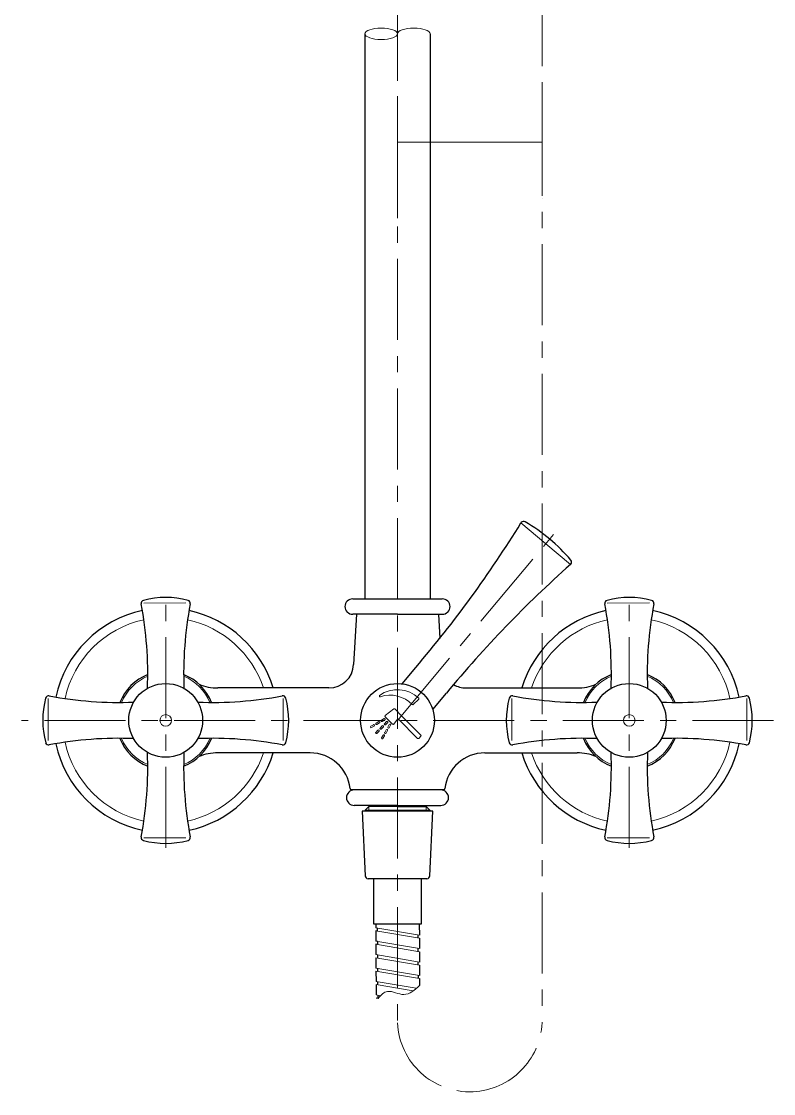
# Model space of a CAD drawing. Header units: millimetres. Extents: x 1252 to 32871, y -943 to 12244.
# Drawn here: x 22229.2 to 22523.9, y 6629.3 to 7049.5 of the extents above; entities that cross this region are included whole.
import ezdxf

# ---------------------------------------------------------------- set-up
doc = ezdxf.new("R2010")
doc.units = ezdxf.units.MM
doc.header["$MEASUREMENT"] = 0
doc.linetypes.add('CENTER', pattern=[50.8, 31.75, -6.35, 6.35, -6.35])
for name, color, linetype, lineweight in [('BENDA', 7, 'Continuous', 30), ('BIDANG', 7, 'Continuous', 13), ('CENTER', 9, 'CENTER', 0), ('UKUR', 7, 'Continuous', 13)]:
    doc.layers.add(name, color=color, linetype=linetype, lineweight=lineweight)

msp = doc.modelspace()

# ---------------------------------------------------------------- linework, layer by layer
at = {"layer": 'BENDA'}
for p, q in [((22363.77, 7044.6), (22363.77, 6823.16)), ((22389.32, 7044.6), (22389.32, 6823.16)), ((22424.94, 6852.9), (22425.07, 6853.05)), ((22427.25, 6850.96), (22427.16, 6851.03)), ((22444.32, 6836.63), (22444.46, 6836.78)), ((22358.99, 6823.16), (22394.1, 6823.16)), ((22376.55, 6817.11), (22358.99, 6817.11)), ((22360.5, 6817.11), (22359.36, 6797.43)), ((22376.55, 6817.11), (22394.1, 6817.11)), ((22392.59, 6817.11), (22393.13, 6807.69)), ((22378.36, 6789.88), (22383.71, 6796.26)), ((22349.68, 6788.25), (22306.13, 6788.25)), ((22390.36, 6779.81), (22395.71, 6786.2)), ((22403.41, 6788.25), (22446.96, 6788.25)), ((22339.94, 6762.82), (22306.13, 6762.82)), ((22342.33, 6762.82), (22316.7, 6762.82)), ((22410.76, 6762.82), (22446.96, 6762.82)), ((22413.15, 6762.82), (22446.96, 6762.82)), ((22376.55, 6748.28), (22358.58, 6748.28)), ((22394.51, 6748.28), (22359.59, 6748.28)), ((22376.55, 6742.22), (22359.59, 6742.22)), ((22362.69, 6739.96), (22363.84, 6714.63)), ((22390.4, 6739.96), (22362.69, 6739.96)), ((22365.32, 6741.8), (22363.92, 6740.39)), ((22363.92, 6740.39), (22363.92, 6739.96)), ((22376.55, 6741.8), (22365.32, 6741.8)), ((22366, 6741.8), (22366, 6742.22)), ((22376.55, 6742.22), (22393.5, 6742.22)), ((22376.55, 6741.8), (22387.77, 6741.8)), ((22387.09, 6741.8), (22387.09, 6742.22)), ((22387.77, 6741.8), (22389.17, 6740.39)), ((22389.17, 6740.39), (22389.17, 6739.96)), ((22389.25, 6714.63), (22390.4, 6739.96)), ((22388.05, 6713.48), (22365.04, 6713.48)), ((22367.09, 6713.48), (22367.09, 6695.77)), ((22386, 6695.77), (22386, 6713.48)), ((22367.09, 6695.77), (22386, 6695.77)), ((22368, 6695.77), (22368.01, 6694.29)), ((22368.62, 6694.19), (22368.63, 6692.94)), ((22385.09, 6695.41), (22385.11, 6691.37)), ((22368.02, 6693.04), (22368.04, 6689.02)), ((22368.63, 6692.94), (22368.02, 6693.04)), ((22368.66, 6688.92), (22368.04, 6689.02)), ((22384.5, 6691.49), (22384.51, 6690.24)), ((22385.12, 6690.14), (22385.14, 6686.11)), ((22368.66, 6687.68), (22368.05, 6687.79)), ((22368.05, 6687.79), (22368.07, 6683.75)), ((22368.66, 6688.92), (22368.66, 6687.68)), ((22384.53, 6686.22), (22384.54, 6684.97)), ((22385.15, 6684.87), (22385.18, 6680.84)), ((22368.08, 6682.52), (22368.1, 6678.48)), ((22368.69, 6683.65), (22368.69, 6682.41)), ((22384.57, 6680.95), (22384.57, 6679.71)), ((22368.11, 6677.25), (22368.13, 6673.22)), ((22368.72, 6678.38), (22368.72, 6677.14)), ((22385.18, 6679.61), (22385.21, 6675.57)), ((22368.75, 6673.12), (22368.76, 6671.87)), ((22384.6, 6675.68), (22384.6, 6674.44)), ((22385.21, 6674.34), (22385.23, 6671.61)), ((22368.15, 6671.98), (22368.16, 6667.95)), ((22368.98, 6666.58), (22368.18, 6666.72)), ((22368.78, 6667.85), (22368.79, 6666.62))]:
    msp.add_line(p, q, dxfattribs=at)
for points in [[(22383.71, 6796.26), (22398.87, 6814.07), (22412.65, 6833), (22424.94, 6852.9)], [(22426.6, 6853.32), (22426.09, 6853.61), (22425.45, 6853.5), (22425.07, 6853.05)], [(22444.46, 6838.33), (22439.42, 6844.33), (22433.38, 6849.4), (22426.6, 6853.32)], [(22444.32, 6836.63), (22426.86, 6821.08), (22410.61, 6804.22), (22395.71, 6786.2)], [(22444.46, 6836.78), (22444.84, 6837.23), (22444.84, 6837.88), (22444.46, 6838.33)], [(22294.48, 6822.57), (22288.74, 6824.12), (22282.7, 6824.12), (22276.97, 6822.57)], [(22476.15, 6822.57), (22470.42, 6824.12), (22464.38, 6824.12), (22458.65, 6822.57)], [(22276.97, 6822.57), (22276.36, 6822.41), (22275.98, 6821.81), (22276.09, 6821.19)], [(22278.56, 6788.09), (22279.01, 6799.17), (22278.19, 6810.28), (22276.09, 6821.19)], [(22295.33, 6821.19), (22293.24, 6810.28), (22292.41, 6799.17), (22292.86, 6788.09)], [(22295.33, 6821.19), (22295.45, 6821.81), (22295.07, 6822.41), (22294.46, 6822.57)], [(22458.65, 6822.57), (22458.04, 6822.41), (22457.66, 6821.81), (22457.77, 6821.19)], [(22460.24, 6788.09), (22460.69, 6799.17), (22459.87, 6810.28), (22457.77, 6821.19)], [(22477.01, 6821.19), (22474.92, 6810.28), (22474.09, 6799.17), (22474.54, 6788.09)], [(22477.01, 6821.19), (22477.13, 6821.81), (22476.75, 6822.41), (22476.14, 6822.57)], [(22276.57, 6818.55), (22259.57, 6814.95), (22246.29, 6801.66), (22242.69, 6784.68)], [(22327.81, 6788.25), (22323.17, 6803.61), (22310.54, 6815.21), (22294.85, 6818.55)], [(22458.25, 6818.55), (22442.56, 6815.23), (22429.92, 6803.61), (22425.28, 6788.25)], [(22510.4, 6784.67), (22506.8, 6801.66), (22493.52, 6814.94), (22476.53, 6818.55)], [(22349.68, 6788.25), (22354.84, 6788.25), (22359.09, 6792.29), (22359.36, 6797.43)], [(22278.68, 6793.48), (22273.68, 6791.53), (22269.72, 6787.57), (22267.76, 6782.56)], [(22303.65, 6782.56), (22301.7, 6787.57), (22297.74, 6791.53), (22292.74, 6793.48)], [(22460.36, 6793.48), (22455.35, 6791.53), (22451.39, 6787.57), (22449.43, 6782.56)], [(22485.33, 6782.56), (22483.38, 6787.57), (22479.43, 6791.53), (22474.43, 6793.48)], [(22298.78, 6789.71), (22301.11, 6788.75), (22303.6, 6788.25), (22306.13, 6788.25)], [(22398.53, 6789.57), (22400.01, 6788.7), (22401.7, 6788.25), (22403.41, 6788.25)], [(22446.96, 6788.25), (22449.49, 6788.25), (22451.98, 6788.75), (22454.31, 6789.71)], [(22238.66, 6784.28), (22237.13, 6778.55), (22237.13, 6772.51), (22238.67, 6766.77)], [(22240.06, 6785.15), (22239.44, 6785.28), (22238.83, 6784.89), (22238.66, 6784.28)], [(22240.06, 6785.15), (22250.96, 6783.06), (22262.06, 6782.24), (22273.15, 6782.68)], [(22298.27, 6782.68), (22309.36, 6782.24), (22320.47, 6783.06), (22331.37, 6785.15)], [(22332.76, 6784.28), (22332.6, 6784.89), (22331.99, 6785.28), (22331.37, 6785.15)], [(22332.75, 6766.77), (22334.3, 6772.51), (22334.3, 6778.55), (22332.76, 6784.28)], [(22420.34, 6784.28), (22418.81, 6778.55), (22418.81, 6772.51), (22420.35, 6766.77)], [(22421.73, 6785.15), (22421.12, 6785.28), (22420.51, 6784.89), (22420.34, 6784.28)], [(22421.73, 6785.15), (22432.64, 6783.06), (22443.74, 6782.24), (22454.82, 6782.68)], [(22479.94, 6782.68), (22491.04, 6782.24), (22502.14, 6783.06), (22513.04, 6785.15)], [(22514.44, 6784.28), (22514.27, 6784.89), (22513.67, 6785.28), (22513.04, 6785.15)], [(22514.43, 6766.77), (22515.98, 6772.51), (22515.98, 6778.55), (22514.44, 6784.28)], [(22273.15, 6768.39), (22262.06, 6768.84), (22250.96, 6768), (22240.06, 6765.91)], [(22331.37, 6765.91), (22320.47, 6768), (22309.36, 6768.84), (22298.27, 6768.39)], [(22454.82, 6768.39), (22443.74, 6768.84), (22432.64, 6768), (22421.73, 6765.91)], [(22513.04, 6765.91), (22502.14, 6768), (22491.04, 6768.84), (22479.94, 6768.39)], [(22238.66, 6766.78), (22238.83, 6766.17), (22239.44, 6765.8), (22240.06, 6765.91)], [(22242.69, 6766.4), (22246.29, 6749.4), (22259.57, 6736.12), (22276.57, 6732.51)], [(22267.76, 6768.5), (22269.72, 6763.49), (22273.68, 6759.53), (22278.68, 6757.58)], [(22292.74, 6757.59), (22297.74, 6759.55), (22301.7, 6763.51), (22303.65, 6768.5)], [(22331.37, 6765.91), (22331.99, 6765.8), (22332.6, 6766.17), (22332.76, 6766.78)], [(22420.34, 6766.78), (22420.51, 6766.17), (22421.12, 6765.8), (22421.73, 6765.91)], [(22449.43, 6768.5), (22451.39, 6763.49), (22455.35, 6759.53), (22460.36, 6757.58)], [(22474.43, 6757.59), (22479.43, 6759.55), (22483.38, 6763.51), (22485.33, 6768.5)], [(22476.53, 6732.51), (22493.52, 6736.12), (22506.8, 6749.4), (22510.4, 6766.4)], [(22513.04, 6765.91), (22513.67, 6765.8), (22514.27, 6766.17), (22514.44, 6766.78)], [(22276.09, 6729.88), (22278.19, 6740.78), (22279.01, 6751.87), (22278.56, 6762.97)], [(22292.86, 6762.97), (22292.41, 6751.87), (22293.24, 6740.78), (22295.33, 6729.88)], [(22294.85, 6732.51), (22310.54, 6735.85), (22323.17, 6747.47), (22327.81, 6762.82)], [(22306.13, 6762.82), (22303.6, 6762.82), (22301.11, 6762.32), (22298.78, 6761.36)], [(22357.98, 6748.82), (22357.09, 6756.79), (22350.35, 6762.82), (22342.33, 6762.82)], [(22410.76, 6762.82), (22402.74, 6762.82), (22396, 6756.79), (22395.11, 6748.82)], [(22425.28, 6762.82), (22429.92, 6747.45), (22442.56, 6735.85), (22458.25, 6732.51)], [(22454.31, 6761.36), (22451.98, 6762.32), (22449.49, 6762.82), (22446.96, 6762.82)], [(22457.77, 6729.88), (22459.86, 6740.78), (22460.69, 6751.87), (22460.24, 6762.97)], [(22474.54, 6762.97), (22474.1, 6751.87), (22474.92, 6740.78), (22477.01, 6729.88)], [(22357.98, 6748.82), (22358.01, 6748.51), (22358.27, 6748.28), (22358.58, 6748.28)], [(22394.51, 6748.28), (22394.82, 6748.28), (22395.08, 6748.51), (22395.11, 6748.82)], [(22276.09, 6729.88), (22275.98, 6729.26), (22276.36, 6728.65), (22276.97, 6728.49)], [(22276.97, 6728.49), (22282.7, 6726.94), (22288.74, 6726.95), (22294.48, 6728.49)], [(22294.46, 6728.49), (22295.07, 6728.65), (22295.45, 6729.26), (22295.33, 6729.88)], [(22457.77, 6729.88), (22457.66, 6729.26), (22458.04, 6728.65), (22458.65, 6728.49)], [(22458.65, 6728.49), (22464.38, 6726.94), (22470.42, 6726.95), (22476.15, 6728.49)], [(22476.14, 6728.49), (22476.75, 6728.65), (22477.13, 6729.26), (22477.01, 6729.88)], [(22363.84, 6714.63), (22363.87, 6713.99), (22364.4, 6713.48), (22365.04, 6713.48)], [(22388.05, 6713.48), (22388.69, 6713.48), (22389.22, 6713.99), (22389.25, 6714.63)]]:
    msp.add_open_spline(points, degree=3, dxfattribs=at)
for points, knots in [([(22358.99, 6823.16), (22357.31, 6823.16), (22355.95, 6821.8), (22355.95, 6820.13), (22355.95, 6818.46), (22357.31, 6817.11), (22358.99, 6817.11)], [0, 0, 0, 0, 1, 1, 1, 2, 2, 2, 2]), ([(22394.1, 6817.11), (22395.78, 6817.11), (22397.14, 6818.46), (22397.14, 6820.13), (22397.14, 6821.8), (22395.78, 6823.16), (22394.1, 6823.16)], [0, 0, 0, 0, 1, 1, 1, 2, 2, 2, 2]), ([(22300.17, 6775.54), (22300.17, 6783.52), (22293.69, 6790), (22285.71, 6790), (22277.72, 6790), (22271.24, 6783.52), (22271.24, 6775.54), (22271.24, 6767.54), (22277.72, 6761.08), (22285.71, 6761.08), (22293.69, 6761.08), (22300.17, 6767.54), (22300.17, 6775.54), (22300.17, 6775.54), (22300.17, 6775.54), (22300.17, 6775.54)], [0, 0, 0, 0, 1, 1, 1, 2, 2, 2, 3, 3, 3, 4, 4, 4, 5, 5, 5, 5]), ([(22391, 6775.54), (22391, 6783.52), (22384.53, 6790), (22376.55, 6790), (22368.56, 6790), (22362.09, 6783.52), (22362.09, 6775.54), (22362.09, 6767.54), (22368.56, 6761.08), (22376.55, 6761.08), (22384.53, 6761.08), (22391, 6767.54), (22391, 6775.54), (22391, 6775.54), (22391, 6775.54), (22391, 6775.54)], [0, 0, 0, 0, 1, 1, 1, 2, 2, 2, 3, 3, 3, 4, 4, 4, 5, 5, 5, 5]), ([(22481.84, 6775.54), (22481.84, 6783.52), (22475.37, 6790), (22467.38, 6790), (22459.4, 6790), (22452.92, 6783.52), (22452.92, 6775.54), (22452.92, 6767.54), (22459.4, 6761.08), (22467.38, 6761.08), (22475.37, 6761.08), (22481.84, 6767.54), (22481.84, 6775.54), (22481.84, 6775.54), (22481.84, 6775.54), (22481.84, 6775.54)], [0, 0, 0, 0, 1, 1, 1, 2, 2, 2, 3, 3, 3, 4, 4, 4, 5, 5, 5, 5]), ([(22359.59, 6748.28), (22357.91, 6748.28), (22356.56, 6746.93), (22356.56, 6745.25), (22356.56, 6743.58), (22357.91, 6742.22), (22359.59, 6742.22)], [0, 0, 0, 0, 1, 1, 1, 2, 2, 2, 2]), ([(22393.5, 6742.22), (22395.18, 6742.22), (22396.53, 6743.58), (22396.53, 6745.25), (22396.53, 6746.93), (22395.18, 6748.28), (22393.5, 6748.28)], [0, 0, 0, 0, 1, 1, 1, 2, 2, 2, 2])]:
    msp.add_open_spline(points, degree=3, knots=knots, dxfattribs=at)
at = {"layer": 'BIDANG'}
for p, q in [((22434.64, 6844.77), (22424.94, 6852.9)), ((22434.64, 6844.77), (22444.32, 6836.63)), ((22293.58, 6821.55), (22277.08, 6821.54)), ((22475.25, 6821.55), (22458.76, 6821.54)), ((22239.7, 6767.67), (22239.7, 6784.17)), ((22331.72, 6767.67), (22331.72, 6784.17)), ((22384.85, 6783.84), (22382.73, 6781.71)), ((22421.38, 6767.67), (22421.38, 6784.17)), ((22513.41, 6767.67), (22513.4, 6784.17)), ((22371.7, 6777.44), (22375.06, 6780.06)), ((22375.46, 6780.03), (22378.25, 6777.24)), ((22378.25, 6777.24), (22385.7, 6769.78)), ((22367.1, 6773.83), (22366.05, 6773.23)), ((22367.4, 6773.31), (22366.36, 6772.71)), ((22369.19, 6775.04), (22368.14, 6774.44)), ((22369.48, 6774.52), (22368.44, 6773.92)), ((22370.58, 6773.41), (22369.73, 6772.55)), ((22371.01, 6772.97), (22370.16, 6772.12)), ((22371.27, 6776.25), (22370.23, 6775.64)), ((22371.57, 6775.72), (22370.53, 6775.13)), ((22372.29, 6775.11), (22371.43, 6774.25)), ((22371.68, 6776.99), (22374.6, 6774.07)), ((22372.71, 6774.68), (22371.86, 6773.83)), ((22373.33, 6773.97), (22372.72, 6772.92)), ((22373.85, 6773.67), (22373.24, 6772.62)), ((22375.05, 6774.1), (22376.5, 6775.96)), ((22376.94, 6775.98), (22384.43, 6768.5)), ((22368.87, 6771.7), (22368.03, 6770.84)), ((22369.3, 6771.28), (22368.45, 6770.42)), ((22370.92, 6769.8), (22370.31, 6768.75)), ((22371.44, 6769.5), (22370.84, 6768.45)), ((22372.12, 6771.89), (22371.52, 6770.84)), ((22372.64, 6771.58), (22372.04, 6770.54)), ((22385.7, 6769.36), (22384.85, 6768.5)), ((22363.92, 6740.39), (22376.55, 6740.39)), ((22365.32, 6741.8), (22365.32, 6739.96)), ((22389.17, 6740.39), (22376.55, 6740.39)), ((22387.77, 6741.8), (22387.77, 6739.96)), ((22293.58, 6729.52), (22277.08, 6729.52)), ((22475.25, 6729.52), (22458.76, 6729.52)), ((22385.11, 6691.37), (22368.01, 6694.29)), ((22385.12, 6690.14), (22368.02, 6693.04)), ((22385.14, 6686.11), (22368.04, 6689.02)), ((22385.15, 6684.87), (22368.05, 6687.79)), ((22367.93, 6684.51), (22368.15, 6684.55)), ((22385.18, 6680.84), (22368.07, 6683.75)), ((22385.18, 6679.61), (22368.08, 6682.52)), ((22385.21, 6675.57), (22368.1, 6678.48)), ((22385.21, 6674.34), (22368.11, 6677.25)), ((22383.89, 6670.54), (22368.13, 6673.22)), ((22382.63, 6669.52), (22368.15, 6671.98)), ((22369.93, 6667.65), (22368.16, 6667.95))]:
    msp.add_line(p, q, dxfattribs=at)
for points, knots in [([(22376.55, 7044.6), (22376.55, 7045.82), (22373.69, 7046.82), (22370.16, 7046.82), (22366.63, 7046.82), (22363.77, 7045.82), (22363.77, 7044.6), (22363.77, 7043.38), (22366.63, 7042.38), (22370.16, 7042.38), (22373.69, 7042.38), (22376.55, 7043.38), (22376.55, 7044.6)], [0, 0, 0, 0, 1, 1, 1, 2, 2, 2, 3, 3, 3, 4, 4, 4, 4]), ([(22376.55, 7044.6), (22376.55, 7045.82), (22379.4, 7046.82), (22382.93, 7046.82), (22386.46, 7046.82), (22389.32, 7045.82), (22389.32, 7044.6)], [0, 0, 0, 0, 1, 1, 1, 2, 2, 2, 2])]:
    msp.add_open_spline(points, degree=3, knots=knots, dxfattribs=at)
for points in [[(22277.15, 6814.98), (22261.69, 6811.63), (22249.62, 6799.56), (22246.26, 6784.1)], [(22324.02, 6788.25), (22319.52, 6801.79), (22308.22, 6811.95), (22294.28, 6814.98)], [(22458.83, 6814.98), (22444.88, 6811.95), (22433.57, 6801.79), (22429.08, 6788.25)], [(22506.83, 6784.1), (22503.47, 6799.55), (22491.41, 6811.61), (22475.96, 6814.98)], [(22278.68, 6792.83), (22274.01, 6790.94), (22270.3, 6787.24), (22268.4, 6782.57)], [(22303.01, 6782.57), (22301.11, 6787.23), (22297.41, 6790.93), (22292.75, 6792.83)], [(22460.36, 6792.83), (22455.69, 6790.94), (22451.98, 6787.24), (22450.08, 6782.57)], [(22484.69, 6782.57), (22482.79, 6787.23), (22479.09, 6790.93), (22474.43, 6792.83)], [(22384.85, 6784.27), (22380.66, 6788.24), (22374.25, 6788.7), (22369.55, 6785.35)], [(22382.3, 6781.73), (22379.09, 6785.08), (22374.23, 6786.27), (22369.82, 6784.81)], [(22369.55, 6785.35), (22369.42, 6785.25), (22369.38, 6785.06), (22369.48, 6784.93)], [(22369.48, 6784.93), (22369.56, 6784.81), (22369.7, 6784.78), (22369.82, 6784.81)], [(22382.3, 6781.73), (22382.42, 6781.6), (22382.6, 6781.6), (22382.72, 6781.71)], [(22384.85, 6783.84), (22384.97, 6783.96), (22384.97, 6784.14), (22384.85, 6784.27)], [(22371.7, 6777.44), (22371.57, 6777.34), (22371.55, 6777.16), (22371.65, 6777.02)], [(22375.46, 6780.03), (22375.35, 6780.14), (22375.18, 6780.14), (22375.06, 6780.06)], [(22287.96, 6775.52), (22287.96, 6775.52), (22283.44, 6775.52), (22283.44, 6775.52)], [(22283.44, 6775.52), (22283.44, 6775.52), (22287.96, 6775.52), (22287.96, 6775.52)], [(22366.05, 6773.23), (22365.91, 6773.15), (22365.86, 6772.97), (22365.94, 6772.82)], [(22367.51, 6773.73), (22367.42, 6773.87), (22367.24, 6773.92), (22367.1, 6773.83)], [(22367.4, 6773.31), (22367.54, 6773.39), (22367.59, 6773.58), (22367.51, 6773.73)], [(22368.14, 6774.44), (22368, 6774.35), (22367.95, 6774.17), (22368.03, 6774.03)], [(22368.03, 6774.03), (22368.11, 6773.88), (22368.3, 6773.83), (22368.44, 6773.92)], [(22369.6, 6774.93), (22369.52, 6775.08), (22369.33, 6775.13), (22369.19, 6775.04)], [(22369.48, 6774.52), (22369.63, 6774.6), (22369.68, 6774.79), (22369.6, 6774.93)], [(22370.23, 6775.64), (22370.08, 6775.56), (22370.03, 6775.37), (22370.12, 6775.23)], [(22370.12, 6775.23), (22370.2, 6775.09), (22370.39, 6775.04), (22370.53, 6775.13)], [(22371.01, 6773.41), (22370.89, 6773.52), (22370.7, 6773.52), (22370.58, 6773.41)], [(22371.01, 6772.97), (22371.12, 6773.1), (22371.12, 6773.28), (22371.01, 6773.41)], [(22371.68, 6776.13), (22371.6, 6776.28), (22371.41, 6776.33), (22371.27, 6776.25)], [(22371.43, 6774.25), (22371.31, 6774.14), (22371.31, 6773.94), (22371.43, 6773.83)], [(22371.43, 6773.83), (22371.55, 6773.71), (22371.74, 6773.71), (22371.86, 6773.83)], [(22371.57, 6775.72), (22371.72, 6775.81), (22371.77, 6775.98), (22371.68, 6776.13)], [(22372.71, 6775.11), (22372.59, 6775.23), (22372.4, 6775.23), (22372.29, 6775.11)], [(22372.71, 6774.68), (22372.83, 6774.8), (22372.83, 6774.99), (22372.71, 6775.11)], [(22373.74, 6774.08), (22373.59, 6774.17), (22373.41, 6774.12), (22373.33, 6773.97)], [(22373.85, 6773.67), (22373.93, 6773.82), (22373.88, 6773.99), (22373.74, 6774.08)], [(22374.6, 6774.07), (22374.71, 6773.95), (22374.91, 6773.95), (22375.03, 6774.07)], [(22376.94, 6775.98), (22376.83, 6776.1), (22376.64, 6776.1), (22376.52, 6775.98)], [(22469.64, 6775.52), (22469.64, 6775.52), (22465.12, 6775.52), (22465.12, 6775.52)], [(22465.12, 6775.52), (22465.12, 6775.52), (22469.64, 6775.52), (22469.64, 6775.52)], [(22365.94, 6772.82), (22366.03, 6772.67), (22366.21, 6772.62), (22366.36, 6772.71)], [(22368.03, 6770.84), (22367.91, 6770.73), (22367.91, 6770.54), (22368.03, 6770.42)], [(22368.03, 6770.42), (22368.14, 6770.31), (22368.33, 6770.31), (22368.45, 6770.42)], [(22369.3, 6771.7), (22369.19, 6771.81), (22368.99, 6771.81), (22368.87, 6771.7)], [(22369.3, 6771.28), (22369.42, 6771.39), (22369.42, 6771.58), (22369.3, 6771.7)], [(22369.73, 6772.55), (22369.61, 6772.44), (22369.61, 6772.25), (22369.73, 6772.12)], [(22369.73, 6772.12), (22369.85, 6772.01), (22370.04, 6772.01), (22370.16, 6772.12)], [(22371.33, 6769.91), (22371.18, 6769.99), (22371, 6769.94), (22370.92, 6769.8)], [(22371.44, 6769.5), (22371.52, 6769.63), (22371.47, 6769.82), (22371.33, 6769.91)], [(22371.52, 6770.84), (22371.43, 6770.69), (22371.48, 6770.51), (22371.63, 6770.43)], [(22371.63, 6770.43), (22371.78, 6770.34), (22371.96, 6770.39), (22372.04, 6770.54)], [(22372.54, 6771.99), (22372.39, 6772.07), (22372.21, 6772.02), (22372.12, 6771.89)], [(22372.64, 6771.58), (22372.73, 6771.73), (22372.68, 6771.91), (22372.54, 6771.99)], [(22372.72, 6772.92), (22372.64, 6772.78), (22372.69, 6772.6), (22372.83, 6772.51)], [(22372.83, 6772.51), (22372.98, 6772.44), (22373.16, 6772.49), (22373.24, 6772.62)], [(22385.7, 6769.36), (22385.82, 6769.47), (22385.82, 6769.66), (22385.7, 6769.78)], [(22246.26, 6766.97), (22249.62, 6751.51), (22261.69, 6739.43), (22277.15, 6736.08)], [(22268.4, 6768.5), (22270.3, 6763.83), (22274.01, 6760.13), (22278.68, 6758.23)], [(22292.75, 6758.24), (22297.41, 6760.13), (22301.11, 6763.83), (22303.01, 6768.5)], [(22370.31, 6768.75), (22370.23, 6768.61), (22370.28, 6768.43), (22370.42, 6768.34)], [(22370.42, 6768.34), (22370.57, 6768.25), (22370.75, 6768.3), (22370.84, 6768.45)], [(22384.43, 6768.5), (22384.55, 6768.39), (22384.73, 6768.39), (22384.85, 6768.5)], [(22450.08, 6768.5), (22451.98, 6763.83), (22455.69, 6760.13), (22460.36, 6758.23)], [(22474.43, 6758.24), (22479.09, 6760.13), (22482.79, 6763.83), (22484.69, 6768.5)], [(22475.96, 6736.08), (22491.41, 6739.45), (22503.47, 6751.51), (22506.83, 6766.97)], [(22294.28, 6736.08), (22308.22, 6739.12), (22319.52, 6749.28), (22324.02, 6762.82)], [(22429.08, 6762.82), (22433.57, 6749.27), (22444.88, 6739.11), (22458.83, 6736.08)], [(22368.98, 6666.58), (22370.08, 6667.94), (22371.24, 6669.08), (22372.63, 6669.31)], [(22372.63, 6669.31), (22374.57, 6669.59), (22376.96, 6668.1), (22379.05, 6668.11)], [(22379.05, 6668.11), (22381.29, 6668.12), (22383.19, 6669.87), (22385.23, 6671.61)]]:
    msp.add_open_spline(points, degree=3, dxfattribs=at)
at = {"layer": 'CENTER'}
for p, q in [((22376.55, 8124.79), (22376.55, 6657.04)), ((22433.18, 7419.32), (22433.18, 6657.04)), ((22376.55, 6775.54), (22437.74, 6848.45)), ((22285.71, 6725.57), (22285.71, 6825.5)), ((22467.38, 6725.57), (22467.38, 6825.5)), ((22523.92, 6775.54), (22229.17, 6775.54))]:
    msp.add_line(p, q, dxfattribs=at)
for points in [[(22376.55, 6657.04), (22377.25, 6641.4), (22390.49, 6629.29), (22406.14, 6629.99)], [(22406.14, 6629.99), (22420.79, 6630.65), (22432.52, 6642.38), (22433.18, 6657.04)]]:
    msp.add_open_spline(points, degree=3, dxfattribs=at)
at = {"layer": 'UKUR'}
for p, q in [((22376.55, 6972.34), (22376.55, 7020.2)), ((22433.18, 6998.17), (22433.18, 7020.2)), ((22376.55, 7002.13), (22433.18, 7002.13)), ((22433.18, 7002.13), (22433.18, 7002.13)), ((22433.18, 6980.1), (22433.18, 6980.1)), ((22376.55, 6954.27), (22376.55, 6954.27))]:
    msp.add_line(p, q, dxfattribs=at)
for points in [[(22287.97, 6775.54), (22287.97, 6776.78), (22286.95, 6777.8), (22285.71, 6777.8), (22284.46, 6777.8), (22283.44, 6776.78), (22283.44, 6775.54), (22283.44, 6774.28), (22284.46, 6773.27), (22285.71, 6773.27), (22286.95, 6773.27), (22287.97, 6774.28), (22287.97, 6775.54), (22287.97, 6775.54), (22287.97, 6775.54), (22287.97, 6775.54)], [(22469.65, 6775.54), (22469.65, 6776.78), (22468.63, 6777.8), (22467.38, 6777.8), (22466.14, 6777.8), (22465.12, 6776.78), (22465.12, 6775.54), (22465.12, 6774.28), (22466.14, 6773.27), (22467.38, 6773.27), (22468.63, 6773.27), (22469.65, 6774.28), (22469.65, 6775.54), (22469.65, 6775.54), (22469.65, 6775.54), (22469.65, 6775.54)]]:
    msp.add_open_spline(points, degree=3, knots=[0, 0, 0, 0, 1, 1, 1, 2, 2, 2, 3, 3, 3, 4, 4, 4, 5, 5, 5, 5], dxfattribs=at)

doc.saveas('drawing.dxf')
